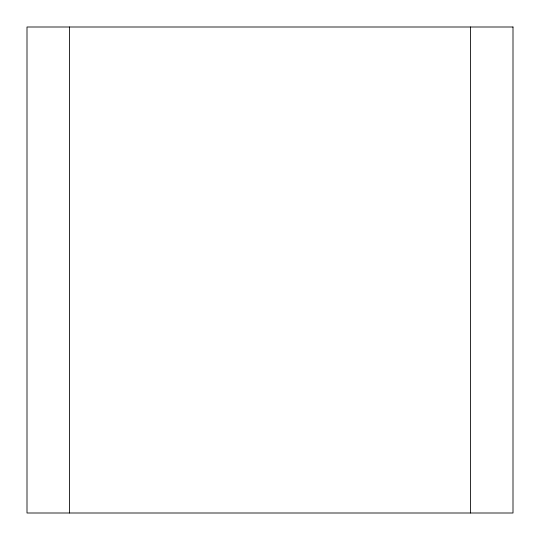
<?xml version="1.0" encoding="UTF-8"?>
<svg xmlns="http://www.w3.org/2000/svg" width="540" height="540" viewBox="0 0 540 540"><rect width="100%" height="100%" fill="white"/><g stroke="black" fill="none" stroke-linecap="round" stroke-linejoin="round"><path stroke-width="0.81" d="M470.475 27L470.475 513M69.525 27L69.525 513M513 27L27 27L27 513L513 513L513 27"/></g></svg>
